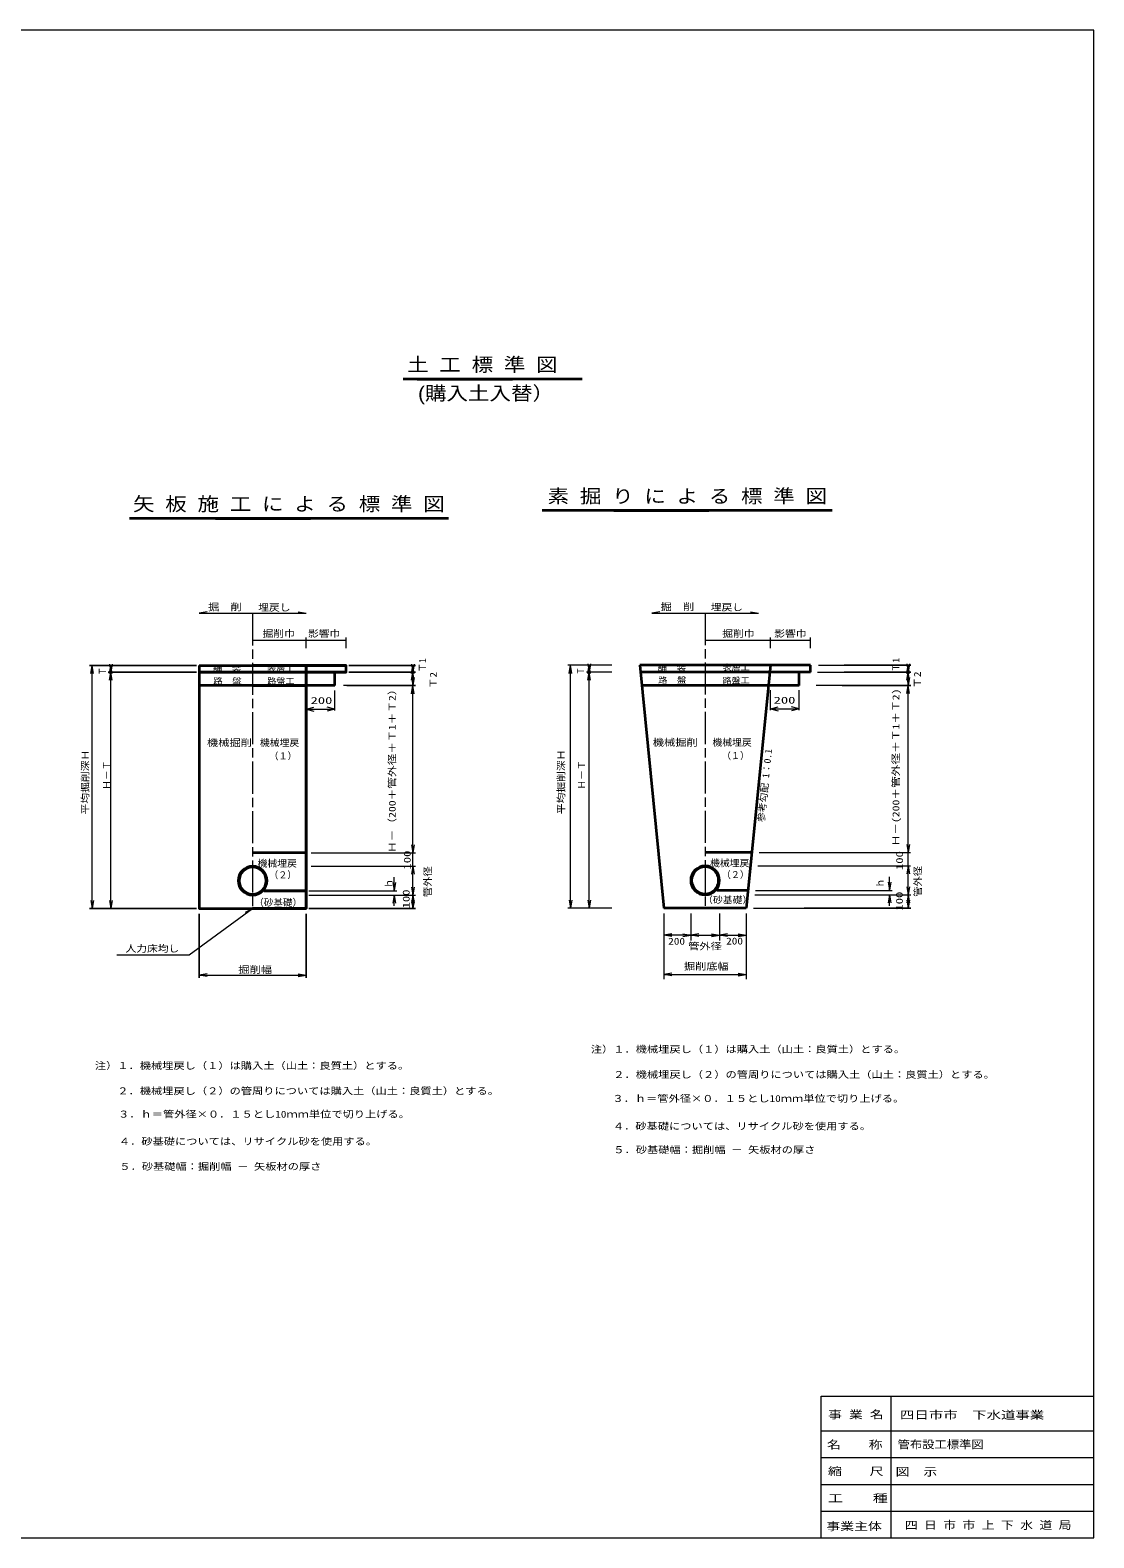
# Model space of a CAD drawing. Units: millimetres on the paper. Extents: x -398 to 398, y -282 to 282.
# Drawn here: x 0 to 398, y -282 to 282 of the extents above; entities that cross this region are included whole.
import ezdxf
from ezdxf.enums import TextEntityAlignment as Align

# ---------------------------------------------------------------- set-up
doc = ezdxf.new("R2010")
doc.units = ezdxf.units.MM
doc.linetypes.add('CHAIN', pattern=[18.5, 12, -1.5, 3.5, -1.5])
for name, color, linetype, lineweight in [('0-1__0-1__2-0_', 7, 'Continuous', 18), ('0-4__0-4__2-3_', 7, 'Continuous', 18), ('2-0', 7, 'Continuous', 18)]:
    doc.layers.add(name, color=color, linetype=linetype, lineweight=lineweight)
doc.layers.add('0-2__0-2__2-1_', color=7, linetype='Continuous')
doc.layers.add('0-6__0-1__1-0_陣へようこそ', color=7, linetype='Continuous')
doc.styles.add('ＭＳ ゴシック', font='')
doc.styles.add('ＭＳ Ｐゴシック', font='')
doc.styles.get('ＭＳ ゴシック').set_extended_font_data('MS Gothic')
doc.styles.get('ＭＳ Ｐゴシック').set_extended_font_data('MS PGothic')

msp = doc.modelspace()

# ---------------------------------------------------------------- linework, layer by layer
at = {"layer": '0-1__0-1__2-0_'}
for p, q in [((296, -229), (398, -229)), ((296, -282), (296, -229)), ((322, -229), (322, -252)), ((398, -282), (398, -229)), ((296, -242), (398, -242)), ((296, -252), (398, -252)), ((322, -252), (322, -282)), ((296, -262), (398, -262)), ((296, -272), (398, -272)), ((296, -282), (398, -282))]:
    msp.add_line(p, q, dxfattribs=at)
at = {"layer": '0-4__0-4__2-3_'}
msp.add_lwpolyline([(-398, 282), (-398, -282), (398, -282), (398, 282)], close=True, dxfattribs=at)
at = {"layer": '2-0', "lineweight": 35}
for p, q in [((206.531, 151.466), (139.584, 151.466)), ((144.859, 151.466), (180.441, 151.466)), ((300.101, 102.263), (191.563, 102.263)), ((218.367, 102.263), (253.949, 102.263)), ((156.549, 99.345), (37.13, 99.345)), ((69.374, 99.345), (104.956, 99.345))]:
    msp.add_line(p, q, dxfattribs=at)
at = {"layer": '2-0'}
for p, q in [((66.235, 64.355), (63.235, 63.855)), ((63.235, 63.855), (103.235, 63.855)), ((100.235, 64.355), (103.235, 63.855)), ((235.553, 64.462), (232.553, 63.962)), ((232.553, 63.962), (272.553, 63.962)), ((269.553, 64.462), (272.553, 63.962)), ((83.235, 53.764), (103.235, 53.764)), ((103.235, 50.764), (103.235, 54.764)), ((103.235, 50.764), (103.235, 54.764)), ((103.235, 53.764), (118.235, 53.764)), ((118.235, 50.764), (118.235, 54.764)), ((252.553, 53.764), (277.038, 53.764)), ((277.038, 50.764), (277.038, 54.764)), ((277.038, 50.764), (277.038, 54.764)), ((277.038, 53.764), (292.038, 53.764)), ((292.038, 50.764), (292.038, 54.764)), ((22.735, 41.287), (23.235, 44.287)), ((23.235, -46.563), (23.235, 44.287)), ((23.735, 41.287), (23.235, 44.287)), ((29.735, 44.787), (30.235, 41.787)), ((29.735, 41.287), (30.235, 44.287)), ((30.735, 44.787), (30.235, 41.787)), ((30.735, 41.287), (30.235, 44.287)), ((30.235, -46.563), (30.235, 41.787)), ((30.735, 38.787), (30.235, 41.787)), ((142.735, 44.787), (143.235, 41.787)), ((142.735, 41.287), (143.235, 44.287)), ((142.735, 38.787), (143.235, 41.787)), ((142.735, 39.787), (143.235, 36.787)), ((143.735, 44.787), (143.235, 41.787)), ((143.735, 41.287), (143.235, 44.287)), ((143.735, 38.787), (143.235, 41.787)), ((143.735, 39.787), (143.235, 36.787)), ((217.659, 44.394), (201.131, 44.394)), ((201.631, 41.394), (202.131, 44.394)), ((202.131, -46.456), (202.131, 44.394)), ((202.631, 41.394), (202.131, 44.394)), ((217.659, 41.894), (208.131, 41.894)), ((208.631, 44.894), (209.131, 41.894)), ((208.631, 41.394), (209.131, 44.394)), ((209.631, 44.894), (209.131, 41.894)), ((209.631, 41.394), (209.131, 44.394)), ((209.131, -46.456), (209.131, 41.894)), ((209.631, 38.894), (209.131, 41.894)), ((294.661, 41.894), (329.553, 41.894)), ((294.911, 44.394), (329.553, 44.394)), ((329.553, 44.394), (304.553, 44.394)), ((329.553, 41.894), (304.553, 41.894)), ((328.053, 44.894), (328.553, 41.894)), ((328.053, 41.394), (328.553, 44.394)), ((328.053, 38.894), (328.553, 41.894)), ((328.053, 39.894), (328.553, 36.894)), ((329.053, 44.894), (328.553, 41.894)), ((329.053, 41.394), (328.553, 44.394)), ((329.053, 38.894), (328.553, 41.894)), ((329.053, 39.894), (328.553, 36.894)), ((103.235, 27.493), (103.235, 34.953)), ((113.985, 27.493), (113.985, 34.953)), ((142.735, 33.787), (143.235, 36.787)), ((143.235, -41.563), (143.235, 36.787)), ((143.735, 33.787), (143.235, 36.787)), ((277.019, 27.6), (277.019, 35.06)), ((287.77, 27.6), (287.77, 35.06)), ((329.553, 36.894), (294.161, 36.894)), ((303.86, 36.894), (329.553, 36.894)), ((328.553, -41.456), (328.553, 36.894)), ((329.053, 33.894), (328.553, 36.894)), ((103.235, 27.993), (106.132, 28.77)), ((113.985, 27.993), (111.088, 28.77)), ((277.019, 28.1), (279.917, 28.877)), ((287.77, 28.1), (284.872, 28.877)), ((103.235, 27.993), (113.985, 27.993)), ((103.235, 27.993), (106.132, 27.217)), ((113.985, 27.993), (111.088, 27.217)), ((277.019, 28.1), (287.77, 28.1)), ((277.019, 28.1), (279.917, 27.324)), ((287.77, 28.1), (284.872, 27.324)), ((105.135, -25.763), (144.135, -25.763)), ((142.735, -22.763), (143.235, -25.763)), ((143.735, -22.763), (143.235, -25.763)), ((272.767, -25.656), (329.453, -25.656)), ((328.053, -22.656), (328.553, -25.656)), ((329.053, -22.656), (328.553, -25.656)), ((105.135, -30.763), (144.135, -30.763)), ((143.235, -30.763), (142.735, -33.763)), ((143.235, -30.763), (143.735, -33.763)), ((272.267, -30.656), (329.453, -30.656)), ((328.553, -30.656), (328.053, -33.656)), ((328.553, -30.656), (329.053, -33.656)), ((135.735, -36.86), (136.235, -39.86)), ((136.235, -39.86), (136.235, -34.888)), ((136.735, -36.86), (136.235, -39.86)), ((142.735, -38.563), (143.235, -41.563)), ((321.053, -36.753), (321.553, -39.753)), ((321.553, -39.753), (321.553, -34.781)), ((322.053, -36.753), (321.553, -39.753)), ((328.053, -38.456), (328.553, -41.456)), ((22.735, -43.563), (23.235, -46.563)), ((23.735, -43.563), (23.235, -46.563)), ((29.735, -43.563), (30.235, -46.563)), ((30.735, -43.563), (30.235, -46.563)), ((104.235, -39.963), (137.235, -39.963)), ((104.235, -41.563), (144.235, -41.563)), ((136.235, -41.563), (136.735, -44.563)), ((143.235, -41.563), (142.735, -44.563)), ((142.735, -43.563), (143.235, -46.563)), ((143.235, -46.563), (143.235, -41.563)), ((143.735, -43.563), (143.235, -46.563)), ((201.631, -43.456), (202.131, -46.456)), ((202.631, -43.456), (202.131, -46.456)), ((208.631, -43.456), (209.131, -46.456)), ((209.631, -43.456), (209.131, -46.456)), ((271.187, -41.456), (329.553, -41.456)), ((271.347, -39.856), (322.553, -39.856)), ((321.553, -41.456), (322.053, -44.456)), ((328.553, -41.456), (328.053, -44.456)), ((328.053, -43.456), (328.553, -46.456)), ((328.553, -46.456), (328.553, -41.456)), ((329.053, -43.456), (328.553, -46.456)), ((59.535, -63.876), (83.235, -46.563)), ((80.517, -47.929), (83.235, -46.563)), ((217.659, -46.456), (201.131, -46.456)), ((237.153, -48.456), (237.153, -72.967)), ((247.153, -48.456), (247.153, -58.606)), ((257.953, -48.456), (257.953, -58.606)), ((267.953, -48.456), (267.953, -72.967)), ((270.687, -46.456), (329.553, -46.456)), ((329.553, -46.456), (289.553, -46.456)), ((240.153, -56.075), (237.153, -56.575)), ((244.153, -56.075), (247.153, -56.575)), ((250.153, -56.075), (247.153, -56.575)), ((254.953, -56.075), (257.953, -56.575)), ((260.953, -56.075), (257.953, -56.575)), ((264.953, -56.075), (267.953, -56.575)), ((240.153, -57.075), (237.153, -56.575)), ((247.153, -56.575), (237.153, -56.575)), ((244.153, -57.075), (247.153, -56.575)), ((247.153, -56.575), (257.953, -56.575)), ((250.153, -57.075), (247.153, -56.575)), ((254.953, -57.075), (257.953, -56.575)), ((260.953, -57.075), (257.953, -56.575)), ((257.953, -56.575), (267.953, -56.575)), ((264.953, -57.075), (267.953, -56.575)), ((32.379, -63.876), (59.535, -63.876)), ((66.235, -71.063), (63.235, -71.563)), ((63.235, -71.563), (103.235, -71.563)), ((66.235, -72.063), (63.235, -71.563)), ((100.235, -71.063), (103.235, -71.563)), ((100.235, -72.063), (103.235, -71.563)), ((240.153, -70.704), (237.153, -71.204)), ((240.153, -71.704), (237.153, -71.204)), ((237.153, -71.204), (267.953, -71.204)), ((264.953, -70.704), (267.953, -71.204)), ((264.953, -71.704), (267.953, -71.204))]:
    msp.add_line(p, q, dxfattribs=at)
at = {"layer": '2-0', "linetype": 'CHAIN', "lineweight": 13}
for p, q in [((83.235, 63.855), (83.235, -46.563)), ((252.553, 63.962), (252.553, -46.456))]:
    msp.add_line(p, q, dxfattribs=at)
at = {"layer": '2-0', "color": 1, "lineweight": 35}
for p, q in [((63.235, 44.287), (83.235, 44.287)), ((113.985, 36.787), (113.985, 41.787)), ((118.235, 41.787), (118.235, 44.287)), ((228.068, 44.394), (237.153, -46.456)), ((252.553, 44.394), (228.068, 44.394)), ((252.553, 41.894), (228.329, 41.894)), ((277.038, 44.394), (252.553, 44.394)), ((276.788, 41.894), (252.553, 41.894)), ((277.038, 44.394), (267.953, -46.456)), ((292.019, 41.894), (276.788, 41.894)), ((292.019, 44.394), (277.038, 44.394)), ((287.77, 36.894), (287.77, 41.894)), ((292.019, 41.894), (292.019, 44.394)), ((83.235, 36.787), (63.235, 36.787)), ((83.235, 36.787), (103.235, 36.787)), ((113.985, 36.787), (83.235, 36.787)), ((252.553, 36.894), (228.822, 36.894)), ((276.288, 36.894), (252.553, 36.894)), ((287.77, 36.894), (276.288, 36.894)), ((103.235, -25.763), (83.235, -25.763)), ((270.033, -25.656), (252.553, -25.656)), ((268.613, -39.856), (256.889, -39.856)), ((267.953, -46.456), (237.153, -46.456))]:
    msp.add_line(p, q, dxfattribs=at)
at = {"layer": '2-0'}
for points in [[(62.235, 44.287), (22.235, 44.287), (62.235, 44.287)], [(62.235, 41.787), (29.235, 41.787), (62.235, 41.787)], [(29.735, 38.787), (30.235, 41.787), (30.235, 44.287)], [(119.235, 44.287), (144.235, 44.287), (119.235, 44.287)], [(119.235, 41.787), (144.235, 41.787), (119.235, 41.787)], [(143.235, 36.787), (143.235, 41.787), (143.235, 44.287)], [(208.631, 38.894), (209.131, 41.894), (209.131, 44.394)], [(328.053, 33.894), (328.553, 36.894), (328.553, 41.894), (328.553, 44.394)], [(118.541, 36.787), (144.235, 36.787), (117.266, 36.787)], [(143.735, -38.563), (143.235, -41.563), (143.735, -44.563)], [(329.053, -38.456), (328.553, -41.456), (329.053, -44.456)], [(136.235, -45.63), (136.235, -41.563), (135.735, -44.563)], [(321.553, -45.523), (321.553, -41.456), (321.053, -44.456)], [(62.235, -46.563), (22.235, -46.563), (62.235, -46.563)], [(63.235, -48.563), (63.235, -72.563), (63.235, -48.563)], [(103.235, -48.563), (103.235, -72.563), (103.235, -48.563)], [(104.235, -46.563), (144.235, -46.563), (104.235, -46.563)]]:
    msp.add_lwpolyline(points, dxfattribs=at)
at = {"layer": '2-0', "color": 1, "lineweight": 35}
for points in [[(63.235, 44.287), (63.235, -46.563), (83.235, -46.563)], [(63.235, 41.787), (83.235, 41.787), (63.235, 41.787)], [(83.235, 44.287), (118.235, 44.287), (83.235, 44.287)], [(83.235, 41.787), (118.235, 41.787), (83.235, 41.787)], [(103.235, -46.563), (103.235, 44.287), (103.235, -46.563)], [(87.571, -39.963), (103.235, -39.963), (87.571, -39.963)], [(83.235, -46.563), (103.235, -46.563), (83.235, -46.563)]]:
    msp.add_lwpolyline(points, dxfattribs=at)
for centre, radius, start, end in [((83.235, -36.163), 5.4, 90, 270), ((83.235, -36.163), 5.05, 90, 270), ((83.235, -36.163), 5.4, 270, 90), ((83.235, -36.163), 5.05, 270, 90), ((252.553, -36.056), 5.4, 90, 270), ((252.553, -36.056), 5.05, 90, 270), ((252.553, -36.056), 5.4, 270, 90), ((252.553, -36.056), 5.05, 270, 90)]:
    msp.add_arc(centre, radius, start, end, dxfattribs=at)

# ---------------------------------------------------------------- texts
at = {"layer": '0-1__0-1__2-0_', "style": 'ＭＳ ゴシック'}
for s, width, p in [('事業主体', 1.3, (297.885, -280.05)), ('四 日 市 市 上 下 水 道 局', 1.2, (327.267, -279.593))]:
    msp.add_text(s, height=2.933, dxfattribs=dict(at, width=width)).set_placement(p, align=Align.BOTTOM_LEFT)
at = {"layer": '0-2__0-2__2-1_', "style": 'ＭＳ Ｐゴシック', "width": 1.15}
msp.add_text('管布設工標準図', height=2.933, dxfattribs=at).set_placement((324.575, -249.41), align=Align.BOTTOM_LEFT)
at = {"layer": '0-6__0-1__1-0_陣へようこそ', "style": 'ＭＳ ゴシック'}
for s, width, p in [('事 業 名', 1.3, (298.579, -238.252)), ('四日市市\u3000下水道事業', 1.35, (325.44, -238.391)), ('名    称', 1.3, (298.148, -249.516)), ('縮    尺', 1.3, (298.522, -259.443)), ('図\u3000示', 1.3, (323.814, -259.646)), ('工    種', 1.4, (298.522, -269.572))]:
    msp.add_text(s, height=2.933, dxfattribs=dict(at, width=width)).set_placement(p, align=Align.BOTTOM_LEFT)
at = {"layer": '2-0'}
for s, height, style, width, p in [('土 工 標 準 図', 5.132, 'ＭＳ ゴシック', 1.15, (141.047, 152.787)), ('(購入土入替）', 5.132, 'ＭＳ Ｐゴシック', 1.15, (145.145, 142.066)), ('矢 板 施 工 に よ る 標 準 図', 5.132, 'ＭＳ ゴシック', 1.15, (38.49, 100.666)), ('素 掘 り に よ る 標 準 図', 5.132, 'ＭＳ ゴシック', 1.15, (193.603, 103.584)), ('掘\u3000削', 2.566, 'ＭＳ ゴシック', 1.2, (66.56, 64.153)), ('掘\u3000削', 2.566, 'ＭＳ ゴシック', 1.2, (235.879, 64.26)), ('埋戻し', 2.566, 'ＭＳ ゴシック', 1.15, (254.645, 64.068)), ('埋戻し', 2.566, 'ＭＳ ゴシック', 1.15, (85.326, 63.961)), ('掘削巾', 2.566, 'ＭＳ ゴシック', 1.15, (86.948, 54.226)), ('影響巾', 2.566, 'ＭＳ ゴシック', 1.15, (103.97, 54.226)), ('掘削巾', 2.566, 'ＭＳ ゴシック', 1.15, (258.948, 54.225)), ('影響巾', 2.566, 'ＭＳ ゴシック', 1.15, (278.427, 54.225)), ('舗\u3000装', 2.199, 'ＭＳ ゴシック', 1.2, (68.296, 41.434)), ('路\u3000盤', 2.199, 'ＭＳ ゴシック', 1.15, (68.511, 36.813)), ('表層工', 2.199, 'ＭＳ ゴシック', 1.1, (88.715, 41.434)), ('路盤工', 2.199, 'ＭＳ ゴシック', 1.1, (88.742, 36.765)), ('舗\u3000装', 2.199, 'ＭＳ ゴシック', 1.2, (234.717, 41.781)), ('路\u3000盤', 2.199, 'ＭＳ ゴシック', 1.15, (234.918, 37.096)), ('表層工', 2.199, 'ＭＳ ゴシック', 1.1, (259.07, 41.878)), ('路盤工', 2.199, 'ＭＳ ゴシック', 1.1, (259.06, 36.964)), ('200', 2.566, 'ＭＳ ゴシック', 1.55, (104.948, 29.179)), ('200', 2.566, 'ＭＳ ゴシック', 1.55, (278.204, 29.299)), ('機械掘削', 2.566, 'ＭＳ ゴシック', 1.2, (66.165, 13.392)), ('機械埋戻', 2.566, 'ＭＳ ゴシック', 1.05, (85.977, 13.392)), ('機械掘削', 2.566, 'ＭＳ ゴシック', 1.2, (232.97, 13.499)), ('機械埋戻', 2.566, 'ＭＳ ゴシック', 1.05, (255.295, 13.499)), ('機械埋戻', 2.566, 'ＭＳ ゴシック', 1.05, (85.096, -31.753)), ('機械埋戻', 2.566, 'ＭＳ ゴシック', 1.05, (254.415, -31.646)), ('（砂基礎）', 2.566, 'ＭＳ ゴシック', 1.05, (251.804, -45.408)), ('人力床均し', 2.566, 'ＭＳ ゴシック', 1.15, (35.695, -63.624)), ('200', 2.566, 'ＭＳ ゴシック', 1.2, (238.747, -60.894)), ('管外径', 2.566, 'ＭＳ ゴシック', 1.2, (246.19, -62.748)), ('200', 2.566, 'ＭＳ ゴシック', 1.2, (260.428, -60.813)), ('掘削底幅', 2.566, 'ＭＳ ゴシック', 1.2, (244.609, -70.255)), ('掘削幅', 2.566, 'ＭＳ ゴシック', 1.2, (77.897, -71.5)), ('注）１．機械埋戻し（１）は購入土（山土：良質土）とする。', 2.566, 'ＭＳ ゴシック', 1.2, (209.783, -101.293)), ('注）１．機械埋戻し（１）は購入土（山土：良質土）とする。', 2.566, 'ＭＳ ゴシック', 1.2, (24.228, -107.424)), ('\u3000\u3000２．機械埋戻し（２）の管周りについては購入土（山土：良質土）とする。', 2.566, 'ＭＳ ゴシック', 1.2, (209.783, -110.757)), ('\u3000\u3000２．機械埋戻し（２）の管周りについては購入土（山土：良質土）とする。', 2.566, 'ＭＳ ゴシック', 1.2, (24.228, -116.887)), ('\u3000\u3000３．ｈ＝管外径×０．１５とし10ｍｍ単位で切り上げる。', 2.566, 'ＭＳ ゴシック', 1.2, (209.475, -119.712)), ('\u3000\u3000３．ｈ＝管外径×０．１５とし10ｍｍ単位で切り上げる。', 2.566, 'ＭＳ ゴシック', 1.2, (24.516, -125.579)), ('\u3000\u3000４．砂基礎については、リサイクル砂を使用する。', 2.566, 'ＭＳ ゴシック', 1.2, (209.645, -130.064)), ('\u3000\u3000４．砂基礎については、リサイクル砂を使用する。', 2.566, 'ＭＳ ゴシック', 1.2, (24.799, -135.762)), ('\u3000\u3000５．砂基礎幅：掘削幅 － 矢板材の厚さ', 2.566, 'ＭＳ ゴシック', 1.2, (209.815, -138.89)), ('\u3000\u3000５．砂基礎幅：掘削幅 － 矢板材の厚さ', 2.566, 'ＭＳ ゴシック', 1.2, (24.983, -145.144))]:
    msp.add_text(s, height=height, dxfattribs=dict(at, style=style, width=width)).set_placement(p, align=Align.BOTTOM_LEFT)
at = {"layer": '2-0', "style": 'ＭＳ ゴシック'}
for s, p in [('Ｔ1', (148.842, 41.72)), ('Ｔ1', (325.983, 41.827)), ('ｈ', (136.27, -38.994)), ('ｈ', (320.114, -38.899))]:
    msp.add_text(s, height=2.566, rotation=90, dxfattribs=at).set_placement(p, align=Align.BOTTOM_LEFT)
for s, rotation, width, p in [('Ｔ', 90, 0.8, (29.107, 40.76)), ('Ｔ2', 90, 1.2, (152.914, 35.627)), ('Ｔ', 90, 0.8, (208.003, 40.867)), ('Ｔ2', 90, 1.2, (334.043, 35.788)), ('Ｈ－（200＋管外径＋Ｔ1＋Ｔ2）', 90, 1.25, (137.519, -25.799)), ('Ｈ－(200＋管外径＋Ｔ1＋Ｔ2)', 90, 1.25, (325.983, -23.336)), ('平均掘削深Ｈ', 90, 1.15, (22.652, -11.372)), ('（１）', 1.446, 0.95, (89.559, 8.296)), ('平均掘削深Ｈ', 90, 1.15, (200.708, -11.291)), ('（１）', 1.446, 0.95, (258.878, 8.403)), ('参考勾配 1：0.1', 84, 1.05, (275.479, -14.448)), ('Ｈ－Ｔ', 90, 1.05, (30.668, -2.213)), ('Ｈ－Ｔ', 90, 1.05, (208.394, -2.127)), ('100', 90, 1.35, (143.137, -32.002)), ('100', 90, 1.35, (327.351, -32.182)), ('（２）', 1.446, 0.95, (89.477, -36.192)), ('管外径', 90, 1.1, (150.795, -42.333)), ('（２）', 1.446, 0.95, (258.796, -36.085)), ('管外径', 90, 1.1, (334.182, -42.199)), ('100', 90, 1.35, (142.732, -46.525)), ('100', 90, 1.35, (327.285, -47.356))]:
    msp.add_text(s, height=2.566, rotation=rotation, dxfattribs=dict(at, width=width)).set_placement(p, align=Align.BOTTOM_LEFT)
msp.add_text('（砂基礎）', height=2.566, dxfattribs=at).set_placement((83.809, -46.398), align=Align.BOTTOM_LEFT)

doc.saveas('drawing.dxf')
